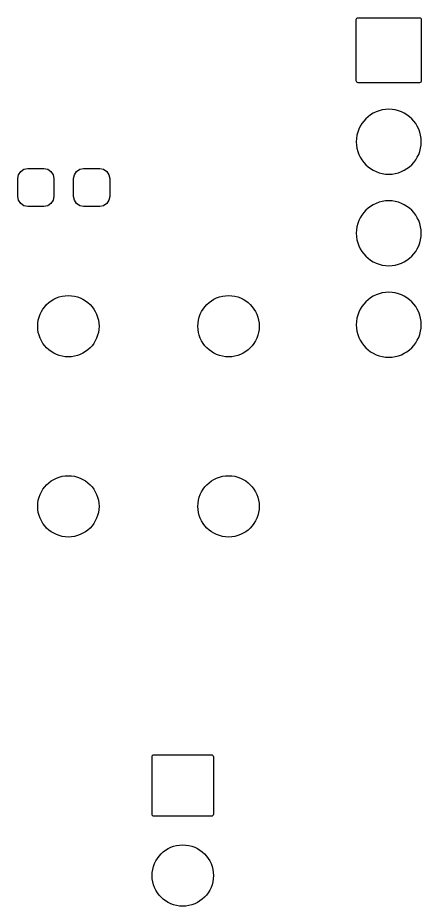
# Model space of a CAD drawing. Extents: x 121.7 to 176.8, y -123.1 to -75.3.
# Drawn here: x 165.6 to 176.8, y -99.96 to -75.3 of the extents above; entities that cross this region are included whole.
import ezdxf

# ---------------------------------------------------------------- set-up
doc = ezdxf.new("R2010")
doc.units = 0
doc.layers.add('BLACK', color=7, linetype='CONTINUOUS')

msp = doc.modelspace()

# ---------------------------------------------------------------- linework, layer by layer
at = {"layer": 'BLACK', "linetype": 'CONTINUOUS'}
for p, q in [((174.994, -75.35), (174.998, -75.3305)), ((174.994, -77.05), (174.994, -75.35)), ((174.998, -75.3305), (175.009, -75.3139)), ((175.009, -75.3139), (175.025, -75.3029)), ((175.025, -75.3029), (175.045, -75.299)), ((175.045, -75.299), (176.745, -75.299)), ((176.745, -75.299), (176.765, -75.3029)), ((176.765, -75.3029), (176.781, -75.3139)), ((176.781, -75.3139), (176.792, -75.3305)), ((176.792, -75.3305), (176.796, -75.35)), ((176.796, -75.35), (176.796, -77.05)), ((174.998, -77.0695), (174.994, -77.05)), ((175.009, -77.0861), (174.998, -77.0695)), ((175.025, -77.0971), (175.009, -77.0861)), ((175.045, -77.101), (175.025, -77.0971)), ((176.745, -77.101), (175.045, -77.101)), ((176.765, -77.0971), (176.745, -77.101)), ((176.781, -77.0861), (176.765, -77.0971)), ((176.792, -77.0695), (176.781, -77.0861)), ((176.796, -77.05), (176.792, -77.0695)), ((165.623, -79.6544), (165.683, -79.5648)), ((165.683, -79.5648), (165.772, -79.505)), ((165.772, -79.505), (165.878, -79.484)), ((165.878, -79.484), (166.328, -79.484)), ((166.328, -79.484), (166.434, -79.505)), ((166.434, -79.505), (166.523, -79.5648)), ((166.523, -79.5648), (166.583, -79.6544)), ((167.173, -79.6544), (167.233, -79.5648)), ((167.233, -79.5648), (167.322, -79.505)), ((167.322, -79.505), (167.428, -79.484)), ((167.428, -79.484), (167.878, -79.484)), ((167.878, -79.484), (167.984, -79.505)), ((167.984, -79.505), (168.073, -79.5648)), ((168.073, -79.5648), (168.133, -79.6544)), ((165.602, -79.76), (165.623, -79.6544)), ((165.602, -80.26), (165.602, -79.76)), ((166.583, -79.6544), (166.604, -79.76)), ((166.604, -79.76), (166.604, -80.26)), ((167.152, -79.76), (167.173, -79.6544)), ((167.152, -80.26), (167.152, -79.76)), ((168.133, -79.6544), (168.154, -79.76)), ((168.154, -79.76), (168.154, -80.26)), ((165.623, -80.3656), (165.602, -80.26)), ((165.683, -80.4552), (165.623, -80.3656)), ((166.583, -80.3656), (166.523, -80.4552)), ((166.604, -80.26), (166.583, -80.3656)), ((167.173, -80.3656), (167.152, -80.26)), ((167.233, -80.4552), (167.173, -80.3656)), ((168.133, -80.3656), (168.073, -80.4552)), ((168.154, -80.26), (168.133, -80.3656)), ((165.772, -80.515), (165.683, -80.4552)), ((165.878, -80.536), (165.772, -80.515)), ((166.328, -80.536), (165.878, -80.536)), ((166.434, -80.515), (166.328, -80.536)), ((166.523, -80.4552), (166.434, -80.515)), ((167.322, -80.515), (167.233, -80.4552)), ((167.428, -80.536), (167.322, -80.515)), ((167.878, -80.536), (167.428, -80.536)), ((167.984, -80.515), (167.878, -80.536)), ((168.073, -80.4552), (167.984, -80.515)), ((169.329, -95.8076), (169.333, -95.7881)), ((169.329, -97.4076), (169.329, -95.8076)), ((169.333, -95.7881), (169.344, -95.7716)), ((169.344, -95.7716), (169.36, -95.7605)), ((169.36, -95.7605), (169.38, -95.7566)), ((169.38, -95.7566), (170.98, -95.7566)), ((170.98, -95.7566), (171, -95.7605)), ((171, -95.7605), (171.016, -95.7716)), ((171.016, -95.7716), (171.027, -95.7881)), ((171.027, -95.7881), (171.031, -95.8076)), ((171.031, -95.8076), (171.031, -97.4076)), ((169.333, -97.4271), (169.329, -97.4076)), ((169.344, -97.4437), (169.333, -97.4271)), ((169.36, -97.4547), (169.344, -97.4437)), ((169.38, -97.4586), (169.36, -97.4547)), ((170.98, -97.4586), (169.38, -97.4586)), ((171, -97.4547), (170.98, -97.4586)), ((171.016, -97.4437), (171, -97.4547)), ((171.027, -97.4271), (171.016, -97.4437)), ((171.031, -97.4076), (171.027, -97.4271))]:
    msp.add_line(p, q, dxfattribs=at)
at = {"layer": 'BLACK'}
for centre in [(167.005, -83.86), (171.45, -83.86), (167.005, -88.86), (171.45, -88.86), (170.18, -99.1076)]:
    msp.add_circle(centre, 0.851, dxfattribs=at)
for centre, start, end in [((175.895, -78.74), 360, 540), ((175.895, -78.74), 180, 360), ((175.895, -81.28), 360, 540), ((175.895, -81.28), 180, 360), ((175.895, -83.82), 360, 540), ((175.895, -83.82), 180, 360)]:
    msp.add_arc(centre, 0.901, start, end, dxfattribs=at)

doc.saveas('drawing.dxf')
